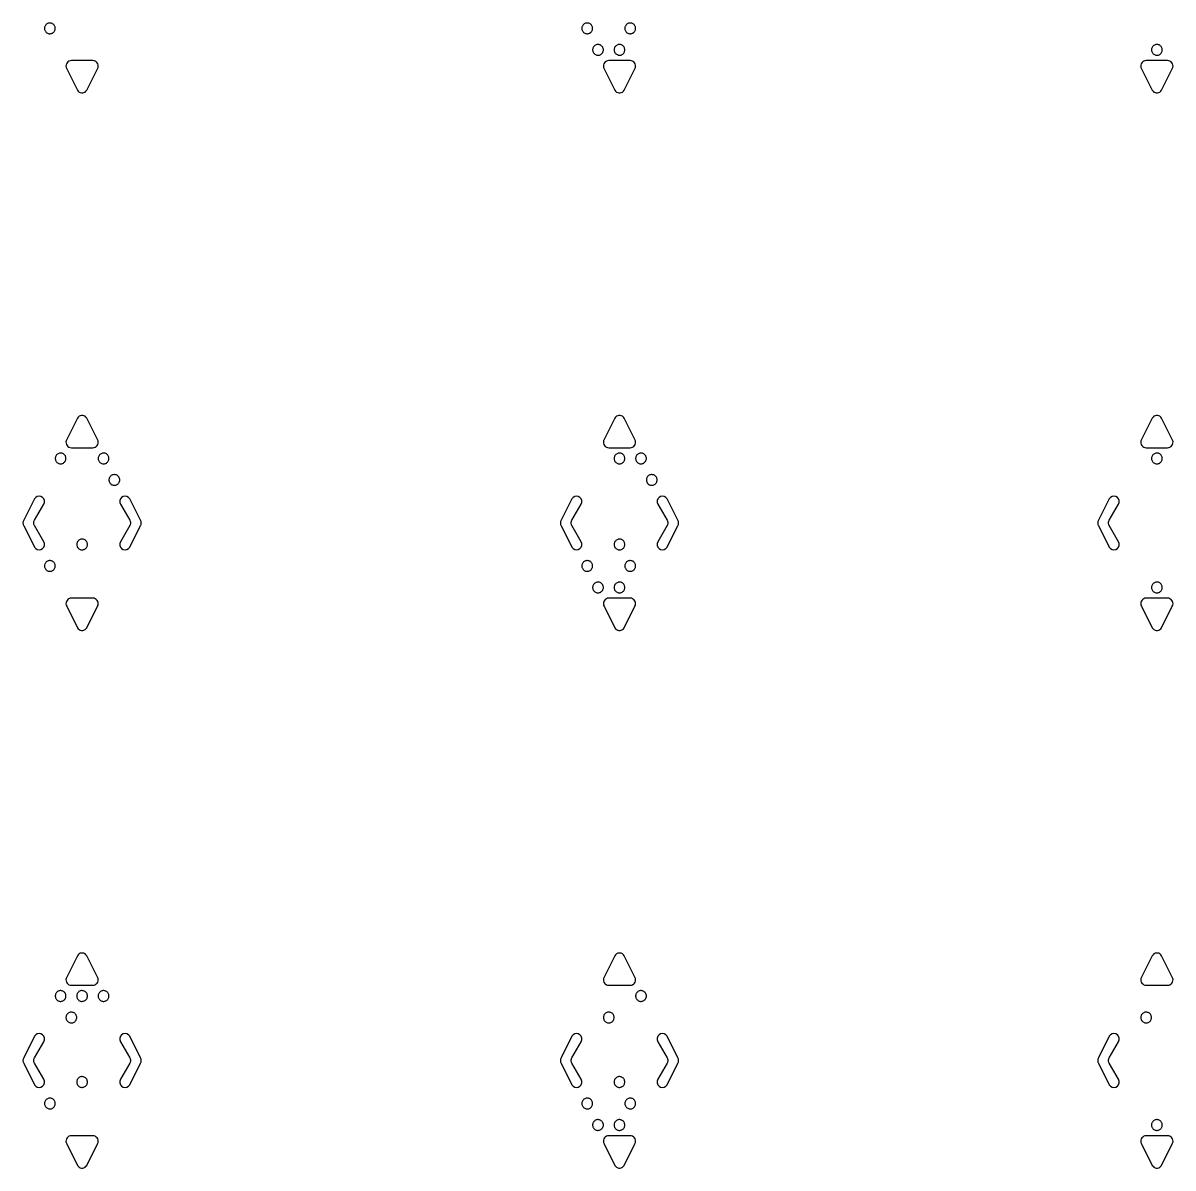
# Model space of a CAD drawing. Header units: metres. Extents: x 45 to 505, y 40 to 510.
# Drawn here: x 294.5 to 401.5, y 40 to 146.5 of the extents above; entities that cross this region are included whole.
import ezdxf

# ---------------------------------------------------------------- set-up
doc = ezdxf.new("R2010")
doc.units = ezdxf.units.M

msp = doc.modelspace()

# ---------------------------------------------------------------- linework, layer by layer
for points in [[(297.5, 146), (297.5, 146.06), (297.48, 146.13), (297.46, 146.19), (297.44, 146.25), (297.4, 146.3), (297.36, 146.35), (297.31, 146.39), (297.26, 146.43), (297.2, 146.46), (297.14, 146.48), (297.08, 146.49), (297.02, 146.5), (296.95, 146.5), (296.89, 146.49), (296.83, 146.47), (296.77, 146.44), (296.71, 146.41), (296.66, 146.37), (296.62, 146.32), (296.58, 146.27), (296.55, 146.22), (296.53, 146.16), (296.51, 146.1), (296.5, 146.03), (296.5, 145.97), (296.51, 145.9), (296.53, 145.84), (296.55, 145.78), (296.58, 145.73), (296.62, 145.68), (296.66, 145.63), (296.71, 145.59), (296.77, 145.56), (296.83, 145.53), (296.89, 145.51), (296.95, 145.5), (297.02, 145.5), (297.08, 145.51), (297.14, 145.52), (297.2, 145.54), (297.26, 145.57), (297.31, 145.61), (297.36, 145.65), (297.4, 145.7), (297.44, 145.75), (297.46, 145.81), (297.48, 145.87), (297.5, 145.94), (297.5, 146)], [(347.5, 146), (347.5, 146.06), (347.48, 146.13), (347.46, 146.19), (347.44, 146.25), (347.4, 146.3), (347.36, 146.35), (347.31, 146.39), (347.26, 146.43), (347.2, 146.46), (347.14, 146.48), (347.08, 146.49), (347.02, 146.5), (346.95, 146.5), (346.89, 146.49), (346.83, 146.47), (346.77, 146.44), (346.71, 146.41), (346.66, 146.37), (346.62, 146.32), (346.58, 146.27), (346.55, 146.22), (346.53, 146.16), (346.51, 146.1), (346.5, 146.03), (346.5, 145.97), (346.51, 145.9), (346.53, 145.84), (346.55, 145.78), (346.58, 145.73), (346.62, 145.68), (346.66, 145.63), (346.71, 145.59), (346.77, 145.56), (346.83, 145.53), (346.89, 145.51), (346.95, 145.5), (347.02, 145.5), (347.08, 145.51), (347.14, 145.52), (347.2, 145.54), (347.26, 145.57), (347.31, 145.61), (347.36, 145.65), (347.4, 145.7), (347.44, 145.75), (347.46, 145.81), (347.48, 145.87), (347.5, 145.94), (347.5, 146)], [(351.5, 146), (351.5, 146.06), (351.48, 146.13), (351.46, 146.19), (351.44, 146.25), (351.4, 146.3), (351.36, 146.35), (351.31, 146.39), (351.26, 146.43), (351.2, 146.46), (351.14, 146.48), (351.08, 146.49), (351.02, 146.5), (350.95, 146.5), (350.89, 146.49), (350.83, 146.47), (350.77, 146.44), (350.71, 146.41), (350.66, 146.37), (350.62, 146.32), (350.58, 146.27), (350.55, 146.22), (350.53, 146.16), (350.51, 146.1), (350.5, 146.03), (350.5, 145.97), (350.51, 145.9), (350.53, 145.84), (350.55, 145.78), (350.58, 145.73), (350.62, 145.68), (350.66, 145.63), (350.71, 145.59), (350.77, 145.56), (350.83, 145.53), (350.89, 145.51), (350.95, 145.5), (351.02, 145.5), (351.08, 145.51), (351.14, 145.52), (351.2, 145.54), (351.26, 145.57), (351.31, 145.61), (351.36, 145.65), (351.4, 145.7), (351.44, 145.75), (351.46, 145.81), (351.48, 145.87), (351.5, 145.94), (351.5, 146)], [(348.5, 144), (348.5, 144.06), (348.48, 144.13), (348.46, 144.19), (348.44, 144.25), (348.4, 144.3), (348.36, 144.35), (348.31, 144.39), (348.26, 144.43), (348.2, 144.46), (348.14, 144.48), (348.08, 144.49), (348.02, 144.5), (347.95, 144.5), (347.89, 144.49), (347.83, 144.47), (347.77, 144.44), (347.71, 144.41), (347.66, 144.37), (347.62, 144.32), (347.58, 144.27), (347.55, 144.22), (347.53, 144.16), (347.51, 144.1), (347.5, 144.03), (347.5, 143.97), (347.51, 143.9), (347.53, 143.84), (347.55, 143.78), (347.58, 143.73), (347.62, 143.68), (347.66, 143.63), (347.71, 143.59), (347.77, 143.56), (347.83, 143.53), (347.89, 143.51), (347.95, 143.5), (348.02, 143.5), (348.08, 143.51), (348.14, 143.52), (348.2, 143.54), (348.26, 143.57), (348.31, 143.61), (348.36, 143.65), (348.4, 143.7), (348.44, 143.75), (348.46, 143.81), (348.48, 143.87), (348.5, 143.94), (348.5, 144)], [(350.5, 144), (350.5, 144.06), (350.48, 144.13), (350.46, 144.19), (350.44, 144.25), (350.4, 144.3), (350.36, 144.35), (350.31, 144.39), (350.26, 144.43), (350.2, 144.46), (350.14, 144.48), (350.08, 144.49), (350.02, 144.5), (349.95, 144.5), (349.89, 144.49), (349.83, 144.47), (349.77, 144.44), (349.71, 144.41), (349.66, 144.37), (349.62, 144.32), (349.58, 144.27), (349.55, 144.22), (349.53, 144.16), (349.51, 144.1), (349.5, 144.03), (349.5, 143.97), (349.51, 143.9), (349.53, 143.84), (349.55, 143.78), (349.58, 143.73), (349.62, 143.68), (349.66, 143.63), (349.71, 143.59), (349.77, 143.56), (349.83, 143.53), (349.89, 143.51), (349.95, 143.5), (350.02, 143.5), (350.08, 143.51), (350.14, 143.52), (350.2, 143.54), (350.26, 143.57), (350.31, 143.61), (350.36, 143.65), (350.4, 143.7), (350.44, 143.75), (350.46, 143.81), (350.48, 143.87), (350.5, 143.94), (350.5, 144)], [(400.5, 144), (400.5, 144.06), (400.48, 144.13), (400.46, 144.19), (400.44, 144.25), (400.4, 144.3), (400.36, 144.35), (400.31, 144.39), (400.26, 144.43), (400.2, 144.46), (400.14, 144.48), (400.08, 144.49), (400.02, 144.5), (399.95, 144.5), (399.89, 144.49), (399.83, 144.47), (399.77, 144.44), (399.71, 144.41), (399.66, 144.37), (399.62, 144.32), (399.58, 144.27), (399.55, 144.22), (399.53, 144.16), (399.51, 144.1), (399.5, 144.03), (399.5, 143.97), (399.51, 143.9), (399.53, 143.84), (399.55, 143.78), (399.58, 143.73), (399.62, 143.68), (399.66, 143.63), (399.71, 143.59), (399.77, 143.56), (399.83, 143.53), (399.89, 143.51), (399.95, 143.5), (400.02, 143.5), (400.08, 143.51), (400.14, 143.52), (400.2, 143.54), (400.26, 143.57), (400.31, 143.61), (400.36, 143.65), (400.4, 143.7), (400.44, 143.75), (400.46, 143.81), (400.48, 143.87), (400.5, 143.94), (400.5, 144)], [(299.57, 140.25), (299.64, 140.16), (299.73, 140.08), (299.83, 140.03), (299.94, 140), (300.06, 140), (300.17, 140.03), (300.27, 140.08), (300.36, 140.16), (300.43, 140.25), (301.43, 142.25), (301.48, 142.36), (301.5, 142.47), (301.49, 142.59), (301.46, 142.7), (301.4, 142.8), (301.32, 142.88), (301.22, 142.95), (301.12, 142.99), (301, 143), (299, 143), (298.88, 142.99), (298.78, 142.95), (298.68, 142.88), (298.6, 142.8), (298.54, 142.7), (298.51, 142.59), (298.5, 142.47), (298.52, 142.36), (298.57, 142.25)], [(349.57, 140.25), (349.64, 140.16), (349.73, 140.08), (349.83, 140.03), (349.94, 140), (350.06, 140), (350.17, 140.03), (350.27, 140.08), (350.36, 140.16), (350.43, 140.25), (351.43, 142.25), (351.48, 142.36), (351.5, 142.47), (351.49, 142.59), (351.46, 142.7), (351.4, 142.8), (351.32, 142.88), (351.22, 142.95), (351.12, 142.99), (351, 143), (349, 143), (348.88, 142.99), (348.78, 142.95), (348.68, 142.88), (348.6, 142.8), (348.54, 142.7), (348.51, 142.59), (348.5, 142.47), (348.52, 142.36), (348.57, 142.25)], [(399.57, 140.25), (399.64, 140.16), (399.73, 140.08), (399.83, 140.03), (399.94, 140), (400.06, 140), (400.17, 140.03), (400.27, 140.08), (400.36, 140.16), (400.43, 140.25), (401.43, 142.25), (401.48, 142.36), (401.5, 142.47), (401.49, 142.59), (401.46, 142.7), (401.4, 142.8), (401.32, 142.88), (401.22, 142.95), (401.12, 142.99), (401, 143), (399, 143), (398.88, 142.99), (398.78, 142.95), (398.68, 142.88), (398.6, 142.8), (398.54, 142.7), (398.51, 142.59), (398.5, 142.47), (398.52, 142.36), (398.57, 142.25)], [(300.43, 109.75), (300.36, 109.84), (300.27, 109.92), (300.17, 109.97), (300.06, 110), (299.94, 110), (299.83, 109.97), (299.73, 109.92), (299.64, 109.84), (299.57, 109.75), (298.57, 107.75), (298.52, 107.64), (298.5, 107.53), (298.51, 107.41), (298.54, 107.3), (298.6, 107.2), (298.68, 107.12), (298.78, 107.05), (298.88, 107.01), (299, 107), (301, 107), (301.12, 107.01), (301.22, 107.05), (301.32, 107.12), (301.4, 107.2), (301.46, 107.3), (301.49, 107.41), (301.5, 107.53), (301.48, 107.64), (301.43, 107.75)], [(350.43, 109.75), (350.36, 109.84), (350.27, 109.92), (350.17, 109.97), (350.06, 110), (349.94, 110), (349.83, 109.97), (349.73, 109.92), (349.64, 109.84), (349.57, 109.75), (348.57, 107.75), (348.52, 107.64), (348.5, 107.53), (348.51, 107.41), (348.54, 107.3), (348.6, 107.2), (348.68, 107.12), (348.78, 107.05), (348.88, 107.01), (349, 107), (351, 107), (351.12, 107.01), (351.22, 107.05), (351.32, 107.12), (351.4, 107.2), (351.46, 107.3), (351.49, 107.41), (351.5, 107.53), (351.48, 107.64), (351.43, 107.75)], [(400.43, 109.75), (400.36, 109.84), (400.27, 109.92), (400.17, 109.97), (400.06, 110), (399.94, 110), (399.83, 109.97), (399.73, 109.92), (399.64, 109.84), (399.57, 109.75), (398.57, 107.75), (398.52, 107.64), (398.5, 107.53), (398.51, 107.41), (398.54, 107.3), (398.6, 107.2), (398.68, 107.12), (398.78, 107.05), (398.88, 107.01), (399, 107), (401, 107), (401.12, 107.01), (401.22, 107.05), (401.32, 107.12), (401.4, 107.2), (401.46, 107.3), (401.49, 107.41), (401.5, 107.53), (401.48, 107.64), (401.43, 107.75)], [(298.5, 106), (298.5, 106.06), (298.48, 106.13), (298.46, 106.19), (298.44, 106.25), (298.4, 106.3), (298.36, 106.35), (298.31, 106.39), (298.26, 106.43), (298.2, 106.46), (298.14, 106.48), (298.08, 106.49), (298.02, 106.5), (297.95, 106.5), (297.89, 106.49), (297.83, 106.47), (297.77, 106.44), (297.71, 106.41), (297.66, 106.37), (297.62, 106.32), (297.58, 106.27), (297.55, 106.22), (297.53, 106.16), (297.51, 106.1), (297.5, 106.03), (297.5, 105.97), (297.51, 105.9), (297.53, 105.84), (297.55, 105.78), (297.58, 105.73), (297.62, 105.68), (297.66, 105.63), (297.71, 105.59), (297.77, 105.56), (297.83, 105.53), (297.89, 105.51), (297.95, 105.5), (298.02, 105.5), (298.08, 105.51), (298.14, 105.52), (298.2, 105.54), (298.26, 105.57), (298.31, 105.61), (298.36, 105.65), (298.4, 105.7), (298.44, 105.75), (298.46, 105.81), (298.48, 105.87), (298.5, 105.94), (298.5, 106)], [(302.5, 106), (302.5, 106.06), (302.48, 106.13), (302.46, 106.19), (302.44, 106.25), (302.4, 106.3), (302.36, 106.35), (302.31, 106.39), (302.26, 106.43), (302.2, 106.46), (302.14, 106.48), (302.08, 106.49), (302.02, 106.5), (301.95, 106.5), (301.89, 106.49), (301.83, 106.47), (301.77, 106.44), (301.71, 106.41), (301.66, 106.37), (301.62, 106.32), (301.58, 106.27), (301.55, 106.22), (301.53, 106.16), (301.51, 106.1), (301.5, 106.03), (301.5, 105.97), (301.51, 105.9), (301.53, 105.84), (301.55, 105.78), (301.58, 105.73), (301.62, 105.68), (301.66, 105.63), (301.71, 105.59), (301.77, 105.56), (301.83, 105.53), (301.89, 105.51), (301.95, 105.5), (302.02, 105.5), (302.08, 105.51), (302.14, 105.52), (302.2, 105.54), (302.26, 105.57), (302.31, 105.61), (302.36, 105.65), (302.4, 105.7), (302.44, 105.75), (302.46, 105.81), (302.48, 105.87), (302.5, 105.94), (302.5, 106)], [(350.5, 106), (350.5, 106.06), (350.48, 106.13), (350.46, 106.19), (350.44, 106.25), (350.4, 106.3), (350.36, 106.35), (350.31, 106.39), (350.26, 106.43), (350.2, 106.46), (350.14, 106.48), (350.08, 106.49), (350.02, 106.5), (349.95, 106.5), (349.89, 106.49), (349.83, 106.47), (349.77, 106.44), (349.71, 106.41), (349.66, 106.37), (349.62, 106.32), (349.58, 106.27), (349.55, 106.22), (349.53, 106.16), (349.51, 106.1), (349.5, 106.03), (349.5, 105.97), (349.51, 105.9), (349.53, 105.84), (349.55, 105.78), (349.58, 105.73), (349.62, 105.68), (349.66, 105.63), (349.71, 105.59), (349.77, 105.56), (349.83, 105.53), (349.89, 105.51), (349.95, 105.5), (350.02, 105.5), (350.08, 105.51), (350.14, 105.52), (350.2, 105.54), (350.26, 105.57), (350.31, 105.61), (350.36, 105.65), (350.4, 105.7), (350.44, 105.75), (350.46, 105.81), (350.48, 105.87), (350.5, 105.94), (350.5, 106)], [(352.5, 106), (352.5, 106.06), (352.48, 106.13), (352.46, 106.19), (352.44, 106.25), (352.4, 106.3), (352.36, 106.35), (352.31, 106.39), (352.26, 106.43), (352.2, 106.46), (352.14, 106.48), (352.08, 106.49), (352.02, 106.5), (351.95, 106.5), (351.89, 106.49), (351.83, 106.47), (351.77, 106.44), (351.71, 106.41), (351.66, 106.37), (351.62, 106.32), (351.58, 106.27), (351.55, 106.22), (351.53, 106.16), (351.51, 106.1), (351.5, 106.03), (351.5, 105.97), (351.51, 105.9), (351.53, 105.84), (351.55, 105.78), (351.58, 105.73), (351.62, 105.68), (351.66, 105.63), (351.71, 105.59), (351.77, 105.56), (351.83, 105.53), (351.89, 105.51), (351.95, 105.5), (352.02, 105.5), (352.08, 105.51), (352.14, 105.52), (352.2, 105.54), (352.26, 105.57), (352.31, 105.61), (352.36, 105.65), (352.4, 105.7), (352.44, 105.75), (352.46, 105.81), (352.48, 105.87), (352.5, 105.94), (352.5, 106)], [(400.5, 106), (400.5, 106.06), (400.48, 106.13), (400.46, 106.19), (400.44, 106.25), (400.4, 106.3), (400.36, 106.35), (400.31, 106.39), (400.26, 106.43), (400.2, 106.46), (400.14, 106.48), (400.08, 106.49), (400.02, 106.5), (399.95, 106.5), (399.89, 106.49), (399.83, 106.47), (399.77, 106.44), (399.71, 106.41), (399.66, 106.37), (399.62, 106.32), (399.58, 106.27), (399.55, 106.22), (399.53, 106.16), (399.51, 106.1), (399.5, 106.03), (399.5, 105.97), (399.51, 105.9), (399.53, 105.84), (399.55, 105.78), (399.58, 105.73), (399.62, 105.68), (399.66, 105.63), (399.71, 105.59), (399.77, 105.56), (399.83, 105.53), (399.89, 105.51), (399.95, 105.5), (400.02, 105.5), (400.08, 105.51), (400.14, 105.52), (400.2, 105.54), (400.26, 105.57), (400.31, 105.61), (400.36, 105.65), (400.4, 105.7), (400.44, 105.75), (400.46, 105.81), (400.48, 105.87), (400.5, 105.94), (400.5, 106)], [(303.5, 104), (303.5, 104.06), (303.48, 104.13), (303.46, 104.19), (303.44, 104.25), (303.4, 104.3), (303.36, 104.35), (303.31, 104.39), (303.26, 104.43), (303.2, 104.46), (303.14, 104.48), (303.08, 104.49), (303.02, 104.5), (302.95, 104.5), (302.89, 104.49), (302.83, 104.47), (302.77, 104.44), (302.71, 104.41), (302.66, 104.37), (302.62, 104.32), (302.58, 104.27), (302.55, 104.22), (302.53, 104.16), (302.51, 104.1), (302.5, 104.03), (302.5, 103.97), (302.51, 103.9), (302.53, 103.84), (302.55, 103.78), (302.58, 103.73), (302.62, 103.68), (302.66, 103.63), (302.71, 103.59), (302.77, 103.56), (302.83, 103.53), (302.89, 103.51), (302.95, 103.5), (303.02, 103.5), (303.08, 103.51), (303.14, 103.52), (303.2, 103.54), (303.26, 103.57), (303.31, 103.61), (303.36, 103.65), (303.4, 103.7), (303.44, 103.75), (303.46, 103.81), (303.48, 103.87), (303.5, 103.94), (303.5, 104)], [(353.5, 104), (353.5, 104.06), (353.48, 104.13), (353.46, 104.19), (353.44, 104.25), (353.4, 104.3), (353.36, 104.35), (353.31, 104.39), (353.26, 104.43), (353.2, 104.46), (353.14, 104.48), (353.08, 104.49), (353.02, 104.5), (352.95, 104.5), (352.89, 104.49), (352.83, 104.47), (352.77, 104.44), (352.71, 104.41), (352.66, 104.37), (352.62, 104.32), (352.58, 104.27), (352.55, 104.22), (352.53, 104.16), (352.51, 104.1), (352.5, 104.03), (352.5, 103.97), (352.51, 103.9), (352.53, 103.84), (352.55, 103.78), (352.58, 103.73), (352.62, 103.68), (352.66, 103.63), (352.71, 103.59), (352.77, 103.56), (352.83, 103.53), (352.89, 103.51), (352.95, 103.5), (353.02, 103.5), (353.08, 103.51), (353.14, 103.52), (353.2, 103.54), (353.26, 103.57), (353.31, 103.61), (353.36, 103.65), (353.4, 103.7), (353.44, 103.75), (353.46, 103.81), (353.48, 103.87), (353.5, 103.94), (353.5, 104)], [(294.57, 100.25), (294.54, 100.2), (294.52, 100.14), (294.51, 100.09), (294.5, 100.03), (294.5, 99.97), (294.51, 99.91), (294.52, 99.86), (294.54, 99.8), (294.57, 99.75), (295.57, 97.75), (295.68, 97.62), (295.83, 97.53), (296, 97.5), (296.17, 97.53), (296.32, 97.62), (296.43, 97.75), (296.49, 97.91), (296.49, 98.09), (296.43, 98.25), (295.57, 99.75), (295.54, 99.8), (295.52, 99.86), (295.51, 99.91), (295.5, 99.97), (295.5, 100.03), (295.51, 100.09), (295.52, 100.14), (295.54, 100.2), (295.57, 100.25), (296.43, 101.75), (296.49, 101.91), (296.49, 102.09), (296.43, 102.25), (296.32, 102.38), (296.17, 102.47), (296, 102.5), (295.83, 102.47), (295.68, 102.38), (295.57, 102.25)], [(305.43, 99.75), (305.46, 99.8), (305.48, 99.86), (305.49, 99.91), (305.5, 99.97), (305.5, 100.03), (305.49, 100.09), (305.48, 100.14), (305.46, 100.2), (305.43, 100.25), (304.43, 102.25), (304.32, 102.38), (304.17, 102.47), (304, 102.5), (303.83, 102.47), (303.68, 102.38), (303.57, 102.25), (303.51, 102.09), (303.51, 101.91), (303.57, 101.75), (304.43, 100.25), (304.46, 100.2), (304.48, 100.14), (304.49, 100.09), (304.5, 100.03), (304.5, 99.97), (304.49, 99.91), (304.48, 99.86), (304.46, 99.8), (304.43, 99.75), (303.57, 98.25), (303.51, 98.09), (303.51, 97.91), (303.57, 97.75), (303.68, 97.62), (303.83, 97.53), (304, 97.5), (304.17, 97.53), (304.32, 97.62), (304.43, 97.75)], [(344.57, 100.25), (344.54, 100.2), (344.52, 100.14), (344.51, 100.09), (344.5, 100.03), (344.5, 99.97), (344.51, 99.91), (344.52, 99.86), (344.54, 99.8), (344.57, 99.75), (345.57, 97.75), (345.68, 97.62), (345.83, 97.53), (346, 97.5), (346.17, 97.53), (346.32, 97.62), (346.43, 97.75), (346.49, 97.91), (346.49, 98.09), (346.43, 98.25), (345.57, 99.75), (345.54, 99.8), (345.52, 99.86), (345.51, 99.91), (345.5, 99.97), (345.5, 100.03), (345.51, 100.09), (345.52, 100.14), (345.54, 100.2), (345.57, 100.25), (346.43, 101.75), (346.49, 101.91), (346.49, 102.09), (346.43, 102.25), (346.32, 102.38), (346.17, 102.47), (346, 102.5), (345.83, 102.47), (345.68, 102.38), (345.57, 102.25)], [(355.43, 99.75), (355.46, 99.8), (355.48, 99.86), (355.49, 99.91), (355.5, 99.97), (355.5, 100.03), (355.49, 100.09), (355.48, 100.14), (355.46, 100.2), (355.43, 100.25), (354.43, 102.25), (354.32, 102.38), (354.17, 102.47), (354, 102.5), (353.83, 102.47), (353.68, 102.38), (353.57, 102.25), (353.51, 102.09), (353.51, 101.91), (353.57, 101.75), (354.43, 100.25), (354.46, 100.2), (354.48, 100.14), (354.49, 100.09), (354.5, 100.03), (354.5, 99.97), (354.49, 99.91), (354.48, 99.86), (354.46, 99.8), (354.43, 99.75), (353.57, 98.25), (353.51, 98.09), (353.51, 97.91), (353.57, 97.75), (353.68, 97.62), (353.83, 97.53), (354, 97.5), (354.17, 97.53), (354.32, 97.62), (354.43, 97.75)], [(394.57, 100.25), (394.54, 100.2), (394.52, 100.14), (394.51, 100.09), (394.5, 100.03), (394.5, 99.97), (394.51, 99.91), (394.52, 99.86), (394.54, 99.8), (394.57, 99.75), (395.57, 97.75), (395.68, 97.62), (395.83, 97.53), (396, 97.5), (396.17, 97.53), (396.32, 97.62), (396.43, 97.75), (396.49, 97.91), (396.49, 98.09), (396.43, 98.25), (395.57, 99.75), (395.54, 99.8), (395.52, 99.86), (395.51, 99.91), (395.5, 99.97), (395.5, 100.03), (395.51, 100.09), (395.52, 100.14), (395.54, 100.2), (395.57, 100.25), (396.43, 101.75), (396.49, 101.91), (396.49, 102.09), (396.43, 102.25), (396.32, 102.38), (396.17, 102.47), (396, 102.5), (395.83, 102.47), (395.68, 102.38), (395.57, 102.25)], [(300.5, 98), (300.5, 98.06), (300.48, 98.13), (300.46, 98.19), (300.44, 98.25), (300.4, 98.3), (300.36, 98.35), (300.31, 98.39), (300.26, 98.43), (300.2, 98.46), (300.14, 98.48), (300.08, 98.49), (300.02, 98.5), (299.95, 98.5), (299.89, 98.49), (299.83, 98.47), (299.77, 98.44), (299.71, 98.41), (299.66, 98.37), (299.62, 98.32), (299.58, 98.27), (299.55, 98.22), (299.53, 98.16), (299.51, 98.1), (299.5, 98.03), (299.5, 97.97), (299.51, 97.9), (299.53, 97.84), (299.55, 97.78), (299.58, 97.73), (299.62, 97.68), (299.66, 97.63), (299.71, 97.59), (299.77, 97.56), (299.83, 97.53), (299.89, 97.51), (299.95, 97.5), (300.02, 97.5), (300.08, 97.51), (300.14, 97.52), (300.2, 97.54), (300.26, 97.57), (300.31, 97.61), (300.36, 97.65), (300.4, 97.7), (300.44, 97.75), (300.46, 97.81), (300.48, 97.87), (300.5, 97.94), (300.5, 98)], [(350.5, 98), (350.5, 98.06), (350.48, 98.13), (350.46, 98.19), (350.44, 98.25), (350.4, 98.3), (350.36, 98.35), (350.31, 98.39), (350.26, 98.43), (350.2, 98.46), (350.14, 98.48), (350.08, 98.49), (350.02, 98.5), (349.95, 98.5), (349.89, 98.49), (349.83, 98.47), (349.77, 98.44), (349.71, 98.41), (349.66, 98.37), (349.62, 98.32), (349.58, 98.27), (349.55, 98.22), (349.53, 98.16), (349.51, 98.1), (349.5, 98.03), (349.5, 97.97), (349.51, 97.9), (349.53, 97.84), (349.55, 97.78), (349.58, 97.73), (349.62, 97.68), (349.66, 97.63), (349.71, 97.59), (349.77, 97.56), (349.83, 97.53), (349.89, 97.51), (349.95, 97.5), (350.02, 97.5), (350.08, 97.51), (350.14, 97.52), (350.2, 97.54), (350.26, 97.57), (350.31, 97.61), (350.36, 97.65), (350.4, 97.7), (350.44, 97.75), (350.46, 97.81), (350.48, 97.87), (350.5, 97.94), (350.5, 98)], [(297.5, 96), (297.5, 96.06), (297.48, 96.13), (297.46, 96.19), (297.44, 96.25), (297.4, 96.3), (297.36, 96.35), (297.31, 96.39), (297.26, 96.43), (297.2, 96.46), (297.14, 96.48), (297.08, 96.49), (297.02, 96.5), (296.95, 96.5), (296.89, 96.49), (296.83, 96.47), (296.77, 96.44), (296.71, 96.41), (296.66, 96.37), (296.62, 96.32), (296.58, 96.27), (296.55, 96.22), (296.53, 96.16), (296.51, 96.1), (296.5, 96.03), (296.5, 95.97), (296.51, 95.9), (296.53, 95.84), (296.55, 95.78), (296.58, 95.73), (296.62, 95.68), (296.66, 95.63), (296.71, 95.59), (296.77, 95.56), (296.83, 95.53), (296.89, 95.51), (296.95, 95.5), (297.02, 95.5), (297.08, 95.51), (297.14, 95.52), (297.2, 95.54), (297.26, 95.57), (297.31, 95.61), (297.36, 95.65), (297.4, 95.7), (297.44, 95.75), (297.46, 95.81), (297.48, 95.87), (297.5, 95.94), (297.5, 96)], [(347.5, 96), (347.5, 96.06), (347.48, 96.13), (347.46, 96.19), (347.44, 96.25), (347.4, 96.3), (347.36, 96.35), (347.31, 96.39), (347.26, 96.43), (347.2, 96.46), (347.14, 96.48), (347.08, 96.49), (347.02, 96.5), (346.95, 96.5), (346.89, 96.49), (346.83, 96.47), (346.77, 96.44), (346.71, 96.41), (346.66, 96.37), (346.62, 96.32), (346.58, 96.27), (346.55, 96.22), (346.53, 96.16), (346.51, 96.1), (346.5, 96.03), (346.5, 95.97), (346.51, 95.9), (346.53, 95.84), (346.55, 95.78), (346.58, 95.73), (346.62, 95.68), (346.66, 95.63), (346.71, 95.59), (346.77, 95.56), (346.83, 95.53), (346.89, 95.51), (346.95, 95.5), (347.02, 95.5), (347.08, 95.51), (347.14, 95.52), (347.2, 95.54), (347.26, 95.57), (347.31, 95.61), (347.36, 95.65), (347.4, 95.7), (347.44, 95.75), (347.46, 95.81), (347.48, 95.87), (347.5, 95.94), (347.5, 96)], [(351.5, 96), (351.5, 96.06), (351.48, 96.13), (351.46, 96.19), (351.44, 96.25), (351.4, 96.3), (351.36, 96.35), (351.31, 96.39), (351.26, 96.43), (351.2, 96.46), (351.14, 96.48), (351.08, 96.49), (351.02, 96.5), (350.95, 96.5), (350.89, 96.49), (350.83, 96.47), (350.77, 96.44), (350.71, 96.41), (350.66, 96.37), (350.62, 96.32), (350.58, 96.27), (350.55, 96.22), (350.53, 96.16), (350.51, 96.1), (350.5, 96.03), (350.5, 95.97), (350.51, 95.9), (350.53, 95.84), (350.55, 95.78), (350.58, 95.73), (350.62, 95.68), (350.66, 95.63), (350.71, 95.59), (350.77, 95.56), (350.83, 95.53), (350.89, 95.51), (350.95, 95.5), (351.02, 95.5), (351.08, 95.51), (351.14, 95.52), (351.2, 95.54), (351.26, 95.57), (351.31, 95.61), (351.36, 95.65), (351.4, 95.7), (351.44, 95.75), (351.46, 95.81), (351.48, 95.87), (351.5, 95.94), (351.5, 96)], [(348.5, 94), (348.5, 94.06), (348.48, 94.13), (348.46, 94.19), (348.44, 94.25), (348.4, 94.3), (348.36, 94.35), (348.31, 94.39), (348.26, 94.43), (348.2, 94.46), (348.14, 94.48), (348.08, 94.49), (348.02, 94.5), (347.95, 94.5), (347.89, 94.49), (347.83, 94.47), (347.77, 94.44), (347.71, 94.41), (347.66, 94.37), (347.62, 94.32), (347.58, 94.27), (347.55, 94.22), (347.53, 94.16), (347.51, 94.1), (347.5, 94.03), (347.5, 93.97), (347.51, 93.9), (347.53, 93.84), (347.55, 93.78), (347.58, 93.73), (347.62, 93.68), (347.66, 93.63), (347.71, 93.59), (347.77, 93.56), (347.83, 93.53), (347.89, 93.51), (347.95, 93.5), (348.02, 93.5), (348.08, 93.51), (348.14, 93.52), (348.2, 93.54), (348.26, 93.57), (348.31, 93.61), (348.36, 93.65), (348.4, 93.7), (348.44, 93.75), (348.46, 93.81), (348.48, 93.87), (348.5, 93.94), (348.5, 94)], [(350.5, 94), (350.5, 94.06), (350.48, 94.13), (350.46, 94.19), (350.44, 94.25), (350.4, 94.3), (350.36, 94.35), (350.31, 94.39), (350.26, 94.43), (350.2, 94.46), (350.14, 94.48), (350.08, 94.49), (350.02, 94.5), (349.95, 94.5), (349.89, 94.49), (349.83, 94.47), (349.77, 94.44), (349.71, 94.41), (349.66, 94.37), (349.62, 94.32), (349.58, 94.27), (349.55, 94.22), (349.53, 94.16), (349.51, 94.1), (349.5, 94.03), (349.5, 93.97), (349.51, 93.9), (349.53, 93.84), (349.55, 93.78), (349.58, 93.73), (349.62, 93.68), (349.66, 93.63), (349.71, 93.59), (349.77, 93.56), (349.83, 93.53), (349.89, 93.51), (349.95, 93.5), (350.02, 93.5), (350.08, 93.51), (350.14, 93.52), (350.2, 93.54), (350.26, 93.57), (350.31, 93.61), (350.36, 93.65), (350.4, 93.7), (350.44, 93.75), (350.46, 93.81), (350.48, 93.87), (350.5, 93.94), (350.5, 94)], [(400.5, 94), (400.5, 94.06), (400.48, 94.13), (400.46, 94.19), (400.44, 94.25), (400.4, 94.3), (400.36, 94.35), (400.31, 94.39), (400.26, 94.43), (400.2, 94.46), (400.14, 94.48), (400.08, 94.49), (400.02, 94.5), (399.95, 94.5), (399.89, 94.49), (399.83, 94.47), (399.77, 94.44), (399.71, 94.41), (399.66, 94.37), (399.62, 94.32), (399.58, 94.27), (399.55, 94.22), (399.53, 94.16), (399.51, 94.1), (399.5, 94.03), (399.5, 93.97), (399.51, 93.9), (399.53, 93.84), (399.55, 93.78), (399.58, 93.73), (399.62, 93.68), (399.66, 93.63), (399.71, 93.59), (399.77, 93.56), (399.83, 93.53), (399.89, 93.51), (399.95, 93.5), (400.02, 93.5), (400.08, 93.51), (400.14, 93.52), (400.2, 93.54), (400.26, 93.57), (400.31, 93.61), (400.36, 93.65), (400.4, 93.7), (400.44, 93.75), (400.46, 93.81), (400.48, 93.87), (400.5, 93.94), (400.5, 94)], [(299.57, 90.25), (299.64, 90.16), (299.73, 90.08), (299.83, 90.03), (299.94, 90), (300.06, 90), (300.17, 90.03), (300.27, 90.08), (300.36, 90.16), (300.43, 90.25), (301.43, 92.25), (301.48, 92.36), (301.5, 92.47), (301.49, 92.59), (301.46, 92.7), (301.4, 92.8), (301.32, 92.88), (301.22, 92.95), (301.12, 92.99), (301, 93), (299, 93), (298.88, 92.99), (298.78, 92.95), (298.68, 92.88), (298.6, 92.8), (298.54, 92.7), (298.51, 92.59), (298.5, 92.47), (298.52, 92.36), (298.57, 92.25)], [(349.57, 90.25), (349.64, 90.16), (349.73, 90.08), (349.83, 90.03), (349.94, 90), (350.06, 90), (350.17, 90.03), (350.27, 90.08), (350.36, 90.16), (350.43, 90.25), (351.43, 92.25), (351.48, 92.36), (351.5, 92.47), (351.49, 92.59), (351.46, 92.7), (351.4, 92.8), (351.32, 92.88), (351.22, 92.95), (351.12, 92.99), (351, 93), (349, 93), (348.88, 92.99), (348.78, 92.95), (348.68, 92.88), (348.6, 92.8), (348.54, 92.7), (348.51, 92.59), (348.5, 92.47), (348.52, 92.36), (348.57, 92.25)], [(399.57, 90.25), (399.64, 90.16), (399.73, 90.08), (399.83, 90.03), (399.94, 90), (400.06, 90), (400.17, 90.03), (400.27, 90.08), (400.36, 90.16), (400.43, 90.25), (401.43, 92.25), (401.48, 92.36), (401.5, 92.47), (401.49, 92.59), (401.46, 92.7), (401.4, 92.8), (401.32, 92.88), (401.22, 92.95), (401.12, 92.99), (401, 93), (399, 93), (398.88, 92.99), (398.78, 92.95), (398.68, 92.88), (398.6, 92.8), (398.54, 92.7), (398.51, 92.59), (398.5, 92.47), (398.52, 92.36), (398.57, 92.25)], [(300.43, 59.75), (300.36, 59.84), (300.27, 59.92), (300.17, 59.97), (300.06, 60), (299.94, 60), (299.83, 59.97), (299.73, 59.92), (299.64, 59.84), (299.57, 59.75), (298.57, 57.75), (298.52, 57.64), (298.5, 57.53), (298.51, 57.41), (298.54, 57.3), (298.6, 57.2), (298.68, 57.12), (298.78, 57.05), (298.88, 57.01), (299, 57), (301, 57), (301.12, 57.01), (301.22, 57.05), (301.32, 57.12), (301.4, 57.2), (301.46, 57.3), (301.49, 57.41), (301.5, 57.53), (301.48, 57.64), (301.43, 57.75)], [(350.43, 59.75), (350.36, 59.84), (350.27, 59.92), (350.17, 59.97), (350.06, 60), (349.94, 60), (349.83, 59.97), (349.73, 59.92), (349.64, 59.84), (349.57, 59.75), (348.57, 57.75), (348.52, 57.64), (348.5, 57.53), (348.51, 57.41), (348.54, 57.3), (348.6, 57.2), (348.68, 57.12), (348.78, 57.05), (348.88, 57.01), (349, 57), (351, 57), (351.12, 57.01), (351.22, 57.05), (351.32, 57.12), (351.4, 57.2), (351.46, 57.3), (351.49, 57.41), (351.5, 57.53), (351.48, 57.64), (351.43, 57.75)], [(400.43, 59.75), (400.36, 59.84), (400.27, 59.92), (400.17, 59.97), (400.06, 60), (399.94, 60), (399.83, 59.97), (399.73, 59.92), (399.64, 59.84), (399.57, 59.75), (398.57, 57.75), (398.52, 57.64), (398.5, 57.53), (398.51, 57.41), (398.54, 57.3), (398.6, 57.2), (398.68, 57.12), (398.78, 57.05), (398.88, 57.01), (399, 57), (401, 57), (401.12, 57.01), (401.22, 57.05), (401.32, 57.12), (401.4, 57.2), (401.46, 57.3), (401.49, 57.41), (401.5, 57.53), (401.48, 57.64), (401.43, 57.75)], [(298.5, 56), (298.5, 56.06), (298.48, 56.13), (298.46, 56.19), (298.44, 56.25), (298.4, 56.3), (298.36, 56.35), (298.31, 56.39), (298.26, 56.43), (298.2, 56.46), (298.14, 56.48), (298.08, 56.49), (298.02, 56.5), (297.95, 56.5), (297.89, 56.49), (297.83, 56.47), (297.77, 56.44), (297.71, 56.41), (297.66, 56.37), (297.62, 56.32), (297.58, 56.27), (297.55, 56.22), (297.53, 56.16), (297.51, 56.1), (297.5, 56.03), (297.5, 55.97), (297.51, 55.9), (297.53, 55.84), (297.55, 55.78), (297.58, 55.73), (297.62, 55.68), (297.66, 55.63), (297.71, 55.59), (297.77, 55.56), (297.83, 55.53), (297.89, 55.51), (297.95, 55.5), (298.02, 55.5), (298.08, 55.51), (298.14, 55.52), (298.2, 55.54), (298.26, 55.57), (298.31, 55.61), (298.36, 55.65), (298.4, 55.7), (298.44, 55.75), (298.46, 55.81), (298.48, 55.87), (298.5, 55.94), (298.5, 56)], [(300.5, 56), (300.5, 56.06), (300.48, 56.13), (300.46, 56.19), (300.44, 56.25), (300.4, 56.3), (300.36, 56.35), (300.31, 56.39), (300.26, 56.43), (300.2, 56.46), (300.14, 56.48), (300.08, 56.49), (300.02, 56.5), (299.95, 56.5), (299.89, 56.49), (299.83, 56.47), (299.77, 56.44), (299.71, 56.41), (299.66, 56.37), (299.62, 56.32), (299.58, 56.27), (299.55, 56.22), (299.53, 56.16), (299.51, 56.1), (299.5, 56.03), (299.5, 55.97), (299.51, 55.9), (299.53, 55.84), (299.55, 55.78), (299.58, 55.73), (299.62, 55.68), (299.66, 55.63), (299.71, 55.59), (299.77, 55.56), (299.83, 55.53), (299.89, 55.51), (299.95, 55.5), (300.02, 55.5), (300.08, 55.51), (300.14, 55.52), (300.2, 55.54), (300.26, 55.57), (300.31, 55.61), (300.36, 55.65), (300.4, 55.7), (300.44, 55.75), (300.46, 55.81), (300.48, 55.87), (300.5, 55.94), (300.5, 56)], [(302.5, 56), (302.5, 56.06), (302.48, 56.13), (302.46, 56.19), (302.44, 56.25), (302.4, 56.3), (302.36, 56.35), (302.31, 56.39), (302.26, 56.43), (302.2, 56.46), (302.14, 56.48), (302.08, 56.49), (302.02, 56.5), (301.95, 56.5), (301.89, 56.49), (301.83, 56.47), (301.77, 56.44), (301.71, 56.41), (301.66, 56.37), (301.62, 56.32), (301.58, 56.27), (301.55, 56.22), (301.53, 56.16), (301.51, 56.1), (301.5, 56.03), (301.5, 55.97), (301.51, 55.9), (301.53, 55.84), (301.55, 55.78), (301.58, 55.73), (301.62, 55.68), (301.66, 55.63), (301.71, 55.59), (301.77, 55.56), (301.83, 55.53), (301.89, 55.51), (301.95, 55.5), (302.02, 55.5), (302.08, 55.51), (302.14, 55.52), (302.2, 55.54), (302.26, 55.57), (302.31, 55.61), (302.36, 55.65), (302.4, 55.7), (302.44, 55.75), (302.46, 55.81), (302.48, 55.87), (302.5, 55.94), (302.5, 56)], [(352.5, 56), (352.5, 56.06), (352.48, 56.13), (352.46, 56.19), (352.44, 56.25), (352.4, 56.3), (352.36, 56.35), (352.31, 56.39), (352.26, 56.43), (352.2, 56.46), (352.14, 56.48), (352.08, 56.49), (352.02, 56.5), (351.95, 56.5), (351.89, 56.49), (351.83, 56.47), (351.77, 56.44), (351.71, 56.41), (351.66, 56.37), (351.62, 56.32), (351.58, 56.27), (351.55, 56.22), (351.53, 56.16), (351.51, 56.1), (351.5, 56.03), (351.5, 55.97), (351.51, 55.9), (351.53, 55.84), (351.55, 55.78), (351.58, 55.73), (351.62, 55.68), (351.66, 55.63), (351.71, 55.59), (351.77, 55.56), (351.83, 55.53), (351.89, 55.51), (351.95, 55.5), (352.02, 55.5), (352.08, 55.51), (352.14, 55.52), (352.2, 55.54), (352.26, 55.57), (352.31, 55.61), (352.36, 55.65), (352.4, 55.7), (352.44, 55.75), (352.46, 55.81), (352.48, 55.87), (352.5, 55.94), (352.5, 56)], [(299.5, 54), (299.5, 54.06), (299.48, 54.13), (299.46, 54.19), (299.44, 54.25), (299.4, 54.3), (299.36, 54.35), (299.31, 54.39), (299.26, 54.43), (299.2, 54.46), (299.14, 54.48), (299.08, 54.49), (299.02, 54.5), (298.95, 54.5), (298.89, 54.49), (298.83, 54.47), (298.77, 54.44), (298.71, 54.41), (298.66, 54.37), (298.62, 54.32), (298.58, 54.27), (298.55, 54.22), (298.53, 54.16), (298.51, 54.1), (298.5, 54.03), (298.5, 53.97), (298.51, 53.9), (298.53, 53.84), (298.55, 53.78), (298.58, 53.73), (298.62, 53.68), (298.66, 53.63), (298.71, 53.59), (298.77, 53.56), (298.83, 53.53), (298.89, 53.51), (298.95, 53.5), (299.02, 53.5), (299.08, 53.51), (299.14, 53.52), (299.2, 53.54), (299.26, 53.57), (299.31, 53.61), (299.36, 53.65), (299.4, 53.7), (299.44, 53.75), (299.46, 53.81), (299.48, 53.87), (299.5, 53.94), (299.5, 54)], [(349.5, 54), (349.5, 54.06), (349.48, 54.13), (349.46, 54.19), (349.44, 54.25), (349.4, 54.3), (349.36, 54.35), (349.31, 54.39), (349.26, 54.43), (349.2, 54.46), (349.14, 54.48), (349.08, 54.49), (349.02, 54.5), (348.95, 54.5), (348.89, 54.49), (348.83, 54.47), (348.77, 54.44), (348.71, 54.41), (348.66, 54.37), (348.62, 54.32), (348.58, 54.27), (348.55, 54.22), (348.53, 54.16), (348.51, 54.1), (348.5, 54.03), (348.5, 53.97), (348.51, 53.9), (348.53, 53.84), (348.55, 53.78), (348.58, 53.73), (348.62, 53.68), (348.66, 53.63), (348.71, 53.59), (348.77, 53.56), (348.83, 53.53), (348.89, 53.51), (348.95, 53.5), (349.02, 53.5), (349.08, 53.51), (349.14, 53.52), (349.2, 53.54), (349.26, 53.57), (349.31, 53.61), (349.36, 53.65), (349.4, 53.7), (349.44, 53.75), (349.46, 53.81), (349.48, 53.87), (349.5, 53.94), (349.5, 54)], [(399.5, 54), (399.5, 54.06), (399.48, 54.13), (399.46, 54.19), (399.44, 54.25), (399.4, 54.3), (399.36, 54.35), (399.31, 54.39), (399.26, 54.43), (399.2, 54.46), (399.14, 54.48), (399.08, 54.49), (399.02, 54.5), (398.95, 54.5), (398.89, 54.49), (398.83, 54.47), (398.77, 54.44), (398.71, 54.41), (398.66, 54.37), (398.62, 54.32), (398.58, 54.27), (398.55, 54.22), (398.53, 54.16), (398.51, 54.1), (398.5, 54.03), (398.5, 53.97), (398.51, 53.9), (398.53, 53.84), (398.55, 53.78), (398.58, 53.73), (398.62, 53.68), (398.66, 53.63), (398.71, 53.59), (398.77, 53.56), (398.83, 53.53), (398.89, 53.51), (398.95, 53.5), (399.02, 53.5), (399.08, 53.51), (399.14, 53.52), (399.2, 53.54), (399.26, 53.57), (399.31, 53.61), (399.36, 53.65), (399.4, 53.7), (399.44, 53.75), (399.46, 53.81), (399.48, 53.87), (399.5, 53.94), (399.5, 54)], [(294.57, 50.25), (294.54, 50.2), (294.52, 50.14), (294.51, 50.09), (294.5, 50.03), (294.5, 49.97), (294.51, 49.91), (294.52, 49.86), (294.54, 49.8), (294.57, 49.75), (295.57, 47.75), (295.68, 47.62), (295.83, 47.53), (296, 47.5), (296.17, 47.53), (296.32, 47.62), (296.43, 47.75), (296.49, 47.91), (296.49, 48.09), (296.43, 48.25), (295.57, 49.75), (295.54, 49.8), (295.52, 49.86), (295.51, 49.91), (295.5, 49.97), (295.5, 50.03), (295.51, 50.09), (295.52, 50.14), (295.54, 50.2), (295.57, 50.25), (296.43, 51.75), (296.49, 51.91), (296.49, 52.09), (296.43, 52.25), (296.32, 52.38), (296.17, 52.47), (296, 52.5), (295.83, 52.47), (295.68, 52.38), (295.57, 52.25)], [(305.43, 49.75), (305.46, 49.8), (305.48, 49.86), (305.49, 49.91), (305.5, 49.97), (305.5, 50.03), (305.49, 50.09), (305.48, 50.14), (305.46, 50.2), (305.43, 50.25), (304.43, 52.25), (304.32, 52.38), (304.17, 52.47), (304, 52.5), (303.83, 52.47), (303.68, 52.38), (303.57, 52.25), (303.51, 52.09), (303.51, 51.91), (303.57, 51.75), (304.43, 50.25), (304.46, 50.2), (304.48, 50.14), (304.49, 50.09), (304.5, 50.03), (304.5, 49.97), (304.49, 49.91), (304.48, 49.86), (304.46, 49.8), (304.43, 49.75), (303.57, 48.25), (303.51, 48.09), (303.51, 47.91), (303.57, 47.75), (303.68, 47.62), (303.83, 47.53), (304, 47.5), (304.17, 47.53), (304.32, 47.62), (304.43, 47.75)], [(344.57, 50.25), (344.54, 50.2), (344.52, 50.14), (344.51, 50.09), (344.5, 50.03), (344.5, 49.97), (344.51, 49.91), (344.52, 49.86), (344.54, 49.8), (344.57, 49.75), (345.57, 47.75), (345.68, 47.62), (345.83, 47.53), (346, 47.5), (346.17, 47.53), (346.32, 47.62), (346.43, 47.75), (346.49, 47.91), (346.49, 48.09), (346.43, 48.25), (345.57, 49.75), (345.54, 49.8), (345.52, 49.86), (345.51, 49.91), (345.5, 49.97), (345.5, 50.03), (345.51, 50.09), (345.52, 50.14), (345.54, 50.2), (345.57, 50.25), (346.43, 51.75), (346.49, 51.91), (346.49, 52.09), (346.43, 52.25), (346.32, 52.38), (346.17, 52.47), (346, 52.5), (345.83, 52.47), (345.68, 52.38), (345.57, 52.25)], [(355.43, 49.75), (355.46, 49.8), (355.48, 49.86), (355.49, 49.91), (355.5, 49.97), (355.5, 50.03), (355.49, 50.09), (355.48, 50.14), (355.46, 50.2), (355.43, 50.25), (354.43, 52.25), (354.32, 52.38), (354.17, 52.47), (354, 52.5), (353.83, 52.47), (353.68, 52.38), (353.57, 52.25), (353.51, 52.09), (353.51, 51.91), (353.57, 51.75), (354.43, 50.25), (354.46, 50.2), (354.48, 50.14), (354.49, 50.09), (354.5, 50.03), (354.5, 49.97), (354.49, 49.91), (354.48, 49.86), (354.46, 49.8), (354.43, 49.75), (353.57, 48.25), (353.51, 48.09), (353.51, 47.91), (353.57, 47.75), (353.68, 47.62), (353.83, 47.53), (354, 47.5), (354.17, 47.53), (354.32, 47.62), (354.43, 47.75)], [(394.57, 50.25), (394.54, 50.2), (394.52, 50.14), (394.51, 50.09), (394.5, 50.03), (394.5, 49.97), (394.51, 49.91), (394.52, 49.86), (394.54, 49.8), (394.57, 49.75), (395.57, 47.75), (395.68, 47.62), (395.83, 47.53), (396, 47.5), (396.17, 47.53), (396.32, 47.62), (396.43, 47.75), (396.49, 47.91), (396.49, 48.09), (396.43, 48.25), (395.57, 49.75), (395.54, 49.8), (395.52, 49.86), (395.51, 49.91), (395.5, 49.97), (395.5, 50.03), (395.51, 50.09), (395.52, 50.14), (395.54, 50.2), (395.57, 50.25), (396.43, 51.75), (396.49, 51.91), (396.49, 52.09), (396.43, 52.25), (396.32, 52.38), (396.17, 52.47), (396, 52.5), (395.83, 52.47), (395.68, 52.38), (395.57, 52.25)], [(300.5, 48), (300.5, 48.06), (300.48, 48.13), (300.46, 48.19), (300.44, 48.25), (300.4, 48.3), (300.36, 48.35), (300.31, 48.39), (300.26, 48.43), (300.2, 48.46), (300.14, 48.48), (300.08, 48.49), (300.02, 48.5), (299.95, 48.5), (299.89, 48.49), (299.83, 48.47), (299.77, 48.44), (299.71, 48.41), (299.66, 48.37), (299.62, 48.32), (299.58, 48.27), (299.55, 48.22), (299.53, 48.16), (299.51, 48.1), (299.5, 48.03), (299.5, 47.97), (299.51, 47.9), (299.53, 47.84), (299.55, 47.78), (299.58, 47.73), (299.62, 47.68), (299.66, 47.63), (299.71, 47.59), (299.77, 47.56), (299.83, 47.53), (299.89, 47.51), (299.95, 47.5), (300.02, 47.5), (300.08, 47.51), (300.14, 47.52), (300.2, 47.54), (300.26, 47.57), (300.31, 47.61), (300.36, 47.65), (300.4, 47.7), (300.44, 47.75), (300.46, 47.81), (300.48, 47.87), (300.5, 47.94), (300.5, 48)], [(350.5, 48), (350.5, 48.06), (350.48, 48.13), (350.46, 48.19), (350.44, 48.25), (350.4, 48.3), (350.36, 48.35), (350.31, 48.39), (350.26, 48.43), (350.2, 48.46), (350.14, 48.48), (350.08, 48.49), (350.02, 48.5), (349.95, 48.5), (349.89, 48.49), (349.83, 48.47), (349.77, 48.44), (349.71, 48.41), (349.66, 48.37), (349.62, 48.32), (349.58, 48.27), (349.55, 48.22), (349.53, 48.16), (349.51, 48.1), (349.5, 48.03), (349.5, 47.97), (349.51, 47.9), (349.53, 47.84), (349.55, 47.78), (349.58, 47.73), (349.62, 47.68), (349.66, 47.63), (349.71, 47.59), (349.77, 47.56), (349.83, 47.53), (349.89, 47.51), (349.95, 47.5), (350.02, 47.5), (350.08, 47.51), (350.14, 47.52), (350.2, 47.54), (350.26, 47.57), (350.31, 47.61), (350.36, 47.65), (350.4, 47.7), (350.44, 47.75), (350.46, 47.81), (350.48, 47.87), (350.5, 47.94), (350.5, 48)], [(297.5, 46), (297.5, 46.06), (297.48, 46.13), (297.46, 46.19), (297.44, 46.25), (297.4, 46.3), (297.36, 46.35), (297.31, 46.39), (297.26, 46.43), (297.2, 46.46), (297.14, 46.48), (297.08, 46.49), (297.02, 46.5), (296.95, 46.5), (296.89, 46.49), (296.83, 46.47), (296.77, 46.44), (296.71, 46.41), (296.66, 46.37), (296.62, 46.32), (296.58, 46.27), (296.55, 46.22), (296.53, 46.16), (296.51, 46.1), (296.5, 46.03), (296.5, 45.97), (296.51, 45.9), (296.53, 45.84), (296.55, 45.78), (296.58, 45.73), (296.62, 45.68), (296.66, 45.63), (296.71, 45.59), (296.77, 45.56), (296.83, 45.53), (296.89, 45.51), (296.95, 45.5), (297.02, 45.5), (297.08, 45.51), (297.14, 45.52), (297.2, 45.54), (297.26, 45.57), (297.31, 45.61), (297.36, 45.65), (297.4, 45.7), (297.44, 45.75), (297.46, 45.81), (297.48, 45.87), (297.5, 45.94), (297.5, 46)], [(347.5, 46), (347.5, 46.06), (347.48, 46.13), (347.46, 46.19), (347.44, 46.25), (347.4, 46.3), (347.36, 46.35), (347.31, 46.39), (347.26, 46.43), (347.2, 46.46), (347.14, 46.48), (347.08, 46.49), (347.02, 46.5), (346.95, 46.5), (346.89, 46.49), (346.83, 46.47), (346.77, 46.44), (346.71, 46.41), (346.66, 46.37), (346.62, 46.32), (346.58, 46.27), (346.55, 46.22), (346.53, 46.16), (346.51, 46.1), (346.5, 46.03), (346.5, 45.97), (346.51, 45.9), (346.53, 45.84), (346.55, 45.78), (346.58, 45.73), (346.62, 45.68), (346.66, 45.63), (346.71, 45.59), (346.77, 45.56), (346.83, 45.53), (346.89, 45.51), (346.95, 45.5), (347.02, 45.5), (347.08, 45.51), (347.14, 45.52), (347.2, 45.54), (347.26, 45.57), (347.31, 45.61), (347.36, 45.65), (347.4, 45.7), (347.44, 45.75), (347.46, 45.81), (347.48, 45.87), (347.5, 45.94), (347.5, 46)], [(351.5, 46), (351.5, 46.06), (351.48, 46.13), (351.46, 46.19), (351.44, 46.25), (351.4, 46.3), (351.36, 46.35), (351.31, 46.39), (351.26, 46.43), (351.2, 46.46), (351.14, 46.48), (351.08, 46.49), (351.02, 46.5), (350.95, 46.5), (350.89, 46.49), (350.83, 46.47), (350.77, 46.44), (350.71, 46.41), (350.66, 46.37), (350.62, 46.32), (350.58, 46.27), (350.55, 46.22), (350.53, 46.16), (350.51, 46.1), (350.5, 46.03), (350.5, 45.97), (350.51, 45.9), (350.53, 45.84), (350.55, 45.78), (350.58, 45.73), (350.62, 45.68), (350.66, 45.63), (350.71, 45.59), (350.77, 45.56), (350.83, 45.53), (350.89, 45.51), (350.95, 45.5), (351.02, 45.5), (351.08, 45.51), (351.14, 45.52), (351.2, 45.54), (351.26, 45.57), (351.31, 45.61), (351.36, 45.65), (351.4, 45.7), (351.44, 45.75), (351.46, 45.81), (351.48, 45.87), (351.5, 45.94), (351.5, 46)], [(348.5, 44), (348.5, 44.06), (348.48, 44.13), (348.46, 44.19), (348.44, 44.25), (348.4, 44.3), (348.36, 44.35), (348.31, 44.39), (348.26, 44.43), (348.2, 44.46), (348.14, 44.48), (348.08, 44.49), (348.02, 44.5), (347.95, 44.5), (347.89, 44.49), (347.83, 44.47), (347.77, 44.44), (347.71, 44.41), (347.66, 44.37), (347.62, 44.32), (347.58, 44.27), (347.55, 44.22), (347.53, 44.16), (347.51, 44.1), (347.5, 44.03), (347.5, 43.97), (347.51, 43.9), (347.53, 43.84), (347.55, 43.78), (347.58, 43.73), (347.62, 43.68), (347.66, 43.63), (347.71, 43.59), (347.77, 43.56), (347.83, 43.53), (347.89, 43.51), (347.95, 43.5), (348.02, 43.5), (348.08, 43.51), (348.14, 43.52), (348.2, 43.54), (348.26, 43.57), (348.31, 43.61), (348.36, 43.65), (348.4, 43.7), (348.44, 43.75), (348.46, 43.81), (348.48, 43.87), (348.5, 43.94), (348.5, 44)], [(350.5, 44), (350.5, 44.06), (350.48, 44.13), (350.46, 44.19), (350.44, 44.25), (350.4, 44.3), (350.36, 44.35), (350.31, 44.39), (350.26, 44.43), (350.2, 44.46), (350.14, 44.48), (350.08, 44.49), (350.02, 44.5), (349.95, 44.5), (349.89, 44.49), (349.83, 44.47), (349.77, 44.44), (349.71, 44.41), (349.66, 44.37), (349.62, 44.32), (349.58, 44.27), (349.55, 44.22), (349.53, 44.16), (349.51, 44.1), (349.5, 44.03), (349.5, 43.97), (349.51, 43.9), (349.53, 43.84), (349.55, 43.78), (349.58, 43.73), (349.62, 43.68), (349.66, 43.63), (349.71, 43.59), (349.77, 43.56), (349.83, 43.53), (349.89, 43.51), (349.95, 43.5), (350.02, 43.5), (350.08, 43.51), (350.14, 43.52), (350.2, 43.54), (350.26, 43.57), (350.31, 43.61), (350.36, 43.65), (350.4, 43.7), (350.44, 43.75), (350.46, 43.81), (350.48, 43.87), (350.5, 43.94), (350.5, 44)], [(400.5, 44), (400.5, 44.06), (400.48, 44.13), (400.46, 44.19), (400.44, 44.25), (400.4, 44.3), (400.36, 44.35), (400.31, 44.39), (400.26, 44.43), (400.2, 44.46), (400.14, 44.48), (400.08, 44.49), (400.02, 44.5), (399.95, 44.5), (399.89, 44.49), (399.83, 44.47), (399.77, 44.44), (399.71, 44.41), (399.66, 44.37), (399.62, 44.32), (399.58, 44.27), (399.55, 44.22), (399.53, 44.16), (399.51, 44.1), (399.5, 44.03), (399.5, 43.97), (399.51, 43.9), (399.53, 43.84), (399.55, 43.78), (399.58, 43.73), (399.62, 43.68), (399.66, 43.63), (399.71, 43.59), (399.77, 43.56), (399.83, 43.53), (399.89, 43.51), (399.95, 43.5), (400.02, 43.5), (400.08, 43.51), (400.14, 43.52), (400.2, 43.54), (400.26, 43.57), (400.31, 43.61), (400.36, 43.65), (400.4, 43.7), (400.44, 43.75), (400.46, 43.81), (400.48, 43.87), (400.5, 43.94), (400.5, 44)], [(299.57, 40.25), (299.64, 40.16), (299.73, 40.08), (299.83, 40.03), (299.94, 40), (300.06, 40), (300.17, 40.03), (300.27, 40.08), (300.36, 40.16), (300.43, 40.25), (301.43, 42.25), (301.48, 42.36), (301.5, 42.47), (301.49, 42.59), (301.46, 42.7), (301.4, 42.8), (301.32, 42.88), (301.22, 42.95), (301.12, 42.99), (301, 43), (299, 43), (298.88, 42.99), (298.78, 42.95), (298.68, 42.88), (298.6, 42.8), (298.54, 42.7), (298.51, 42.59), (298.5, 42.47), (298.52, 42.36), (298.57, 42.25)], [(349.57, 40.25), (349.64, 40.16), (349.73, 40.08), (349.83, 40.03), (349.94, 40), (350.06, 40), (350.17, 40.03), (350.27, 40.08), (350.36, 40.16), (350.43, 40.25), (351.43, 42.25), (351.48, 42.36), (351.5, 42.47), (351.49, 42.59), (351.46, 42.7), (351.4, 42.8), (351.32, 42.88), (351.22, 42.95), (351.12, 42.99), (351, 43), (349, 43), (348.88, 42.99), (348.78, 42.95), (348.68, 42.88), (348.6, 42.8), (348.54, 42.7), (348.51, 42.59), (348.5, 42.47), (348.52, 42.36), (348.57, 42.25)], [(399.57, 40.25), (399.64, 40.16), (399.73, 40.08), (399.83, 40.03), (399.94, 40), (400.06, 40), (400.17, 40.03), (400.27, 40.08), (400.36, 40.16), (400.43, 40.25), (401.43, 42.25), (401.48, 42.36), (401.5, 42.47), (401.49, 42.59), (401.46, 42.7), (401.4, 42.8), (401.32, 42.88), (401.22, 42.95), (401.12, 42.99), (401, 43), (399, 43), (398.88, 42.99), (398.78, 42.95), (398.68, 42.88), (398.6, 42.8), (398.54, 42.7), (398.51, 42.59), (398.5, 42.47), (398.52, 42.36), (398.57, 42.25)]]:
    msp.add_lwpolyline(points, close=True)

doc.saveas('drawing.dxf')
